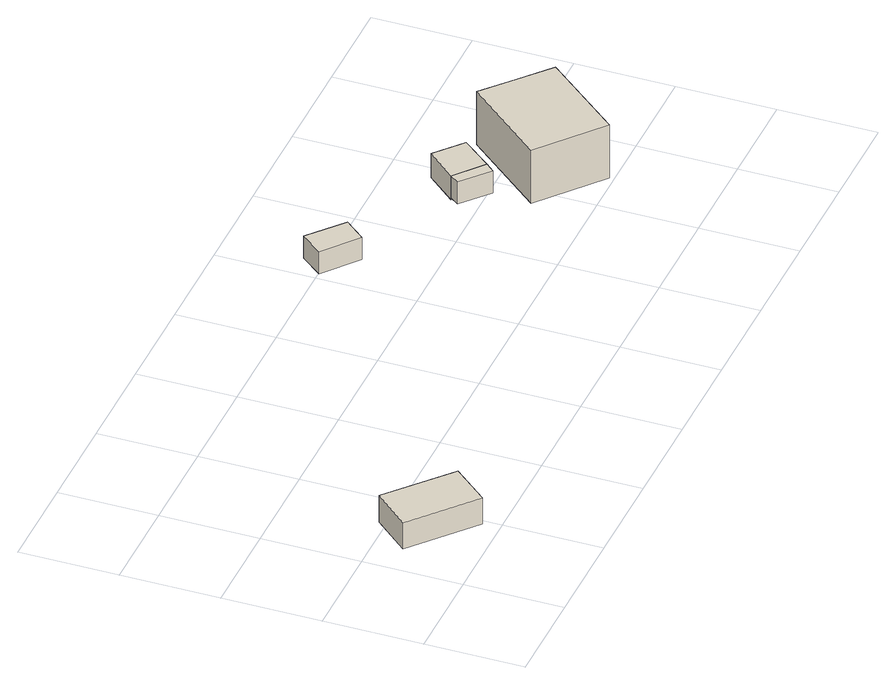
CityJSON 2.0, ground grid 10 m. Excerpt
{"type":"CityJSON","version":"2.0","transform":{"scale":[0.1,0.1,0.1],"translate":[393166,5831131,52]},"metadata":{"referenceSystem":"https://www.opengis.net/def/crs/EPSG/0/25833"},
"CityObjects":{
"building1":{"type":"Building","attributes":{"Gemeindeschluessel":"11000003","BezugspunktDach":"2200","function":"31001_1312","measuredHeight":2.94,"storeysAboveGround":1},"address":[{"country":"Germany","locality":"Berlin","thoroughfareNumber":"107","thoroughfareName":"Schönerlinder Straße"}],"geometry":[{"type":"Solid","lod":"1","boundaries":[[[[0,1,2,3]],[[4,5,6,7]],[[4,7,3,2]],[[5,4,2,1]],[[6,5,1,0]],[[7,6,0,3]]]]}]},
"building2":{"type":"Building","attributes":{"Gemeindeschluessel":"11000003","BezugspunktDach":"2200","function":"51009_1610","measuredHeight":3.19,"storeysAboveGround":0},"address":[{"country":"Germany","locality":"Berlin"}],"geometry":[{"type":"Solid","lod":"1","boundaries":[[[[8,9,10,11]],[[12,13,14,15]],[[12,15,11,10]],[[13,12,10,9]],[[14,13,9,8]],[[15,14,8,11]]]]}]},
"building3":{"type":"Building","attributes":{"Gemeindeschluessel":"11000003","BezugspunktDach":"2200","function":"51009_1610","measuredHeight":2.54,"storeysAboveGround":0},"address":[{"country":"Germany","locality":"Berlin"}],"geometry":[{"type":"Solid","lod":"1","boundaries":[[[[16,17,18,19]],[[20,21,22,23]],[[20,23,19,18]],[[21,20,18,17]],[[22,21,17,16]],[[23,22,16,19]]]]}]},
"building4":{"type":"Building","attributes":{"Gemeindeschluessel":"11000003","BezugspunktDach":"2200","function":"31001_2723","measuredHeight":2.73,"storeysAboveGround":1},"address":[{"country":"Germany","locality":"Berlin","thoroughfareNumber":"30 (1)","thoroughfareName":"Hans-Schumacher-Straße"}],"geometry":[{"type":"Solid","lod":"1","boundaries":[[[[17,24,25,18]],[[26,27,28,29]],[[26,29,18,25]],[[27,26,25,24]],[[28,27,24,17]],[[29,28,17,18]]]]}]},
"building5":{"type":"Building","attributes":{"Gemeindeschluessel":"11000003","BezugspunktDach":"2200","function":"31001_1010","measuredHeight":7.58,"storeysAboveGround":1},"address":[{"country":"Germany","locality":"Berlin","thoroughfareNumber":"30","thoroughfareName":"Hans-Schumacher-Straße"}],"geometry":[{"type":"Solid","lod":"1","boundaries":[[[[30,31,32,33,34]],[[35,36,37,38,39]],[[35,39,34,33]],[[36,35,33,32]],[[37,36,32,31]],[[38,37,31,30]],[[39,38,30,34]]]]}]}
},
"vertices":[
[67,7,57],[98,43,57],[36,97,57],[4,61,57],[36,97,27],[98,43,27],[67,7,27],[4,61,27],
[443,271,30],[461,292,30],[426,322,30],[408,300,30],[426,322,5],[461,292,5],[443,271,5],[408,300,5],
[575,193,37],[583,202,37],[554,226,37],[547,217,37],[554,226,12],[583,202,12],[575,193,12],[547,217,12],
[608,232,37],[580,256,37],[580,256,10],[608,232,10],[583,202,10],[554,226,10],
[637,102,71],[704,181,71],[673,208,71],[642,235,71],[574,155,71],[642,235,11],[673,208,11],[704,181,11],[637,102,11],[574,155,11]
]}
